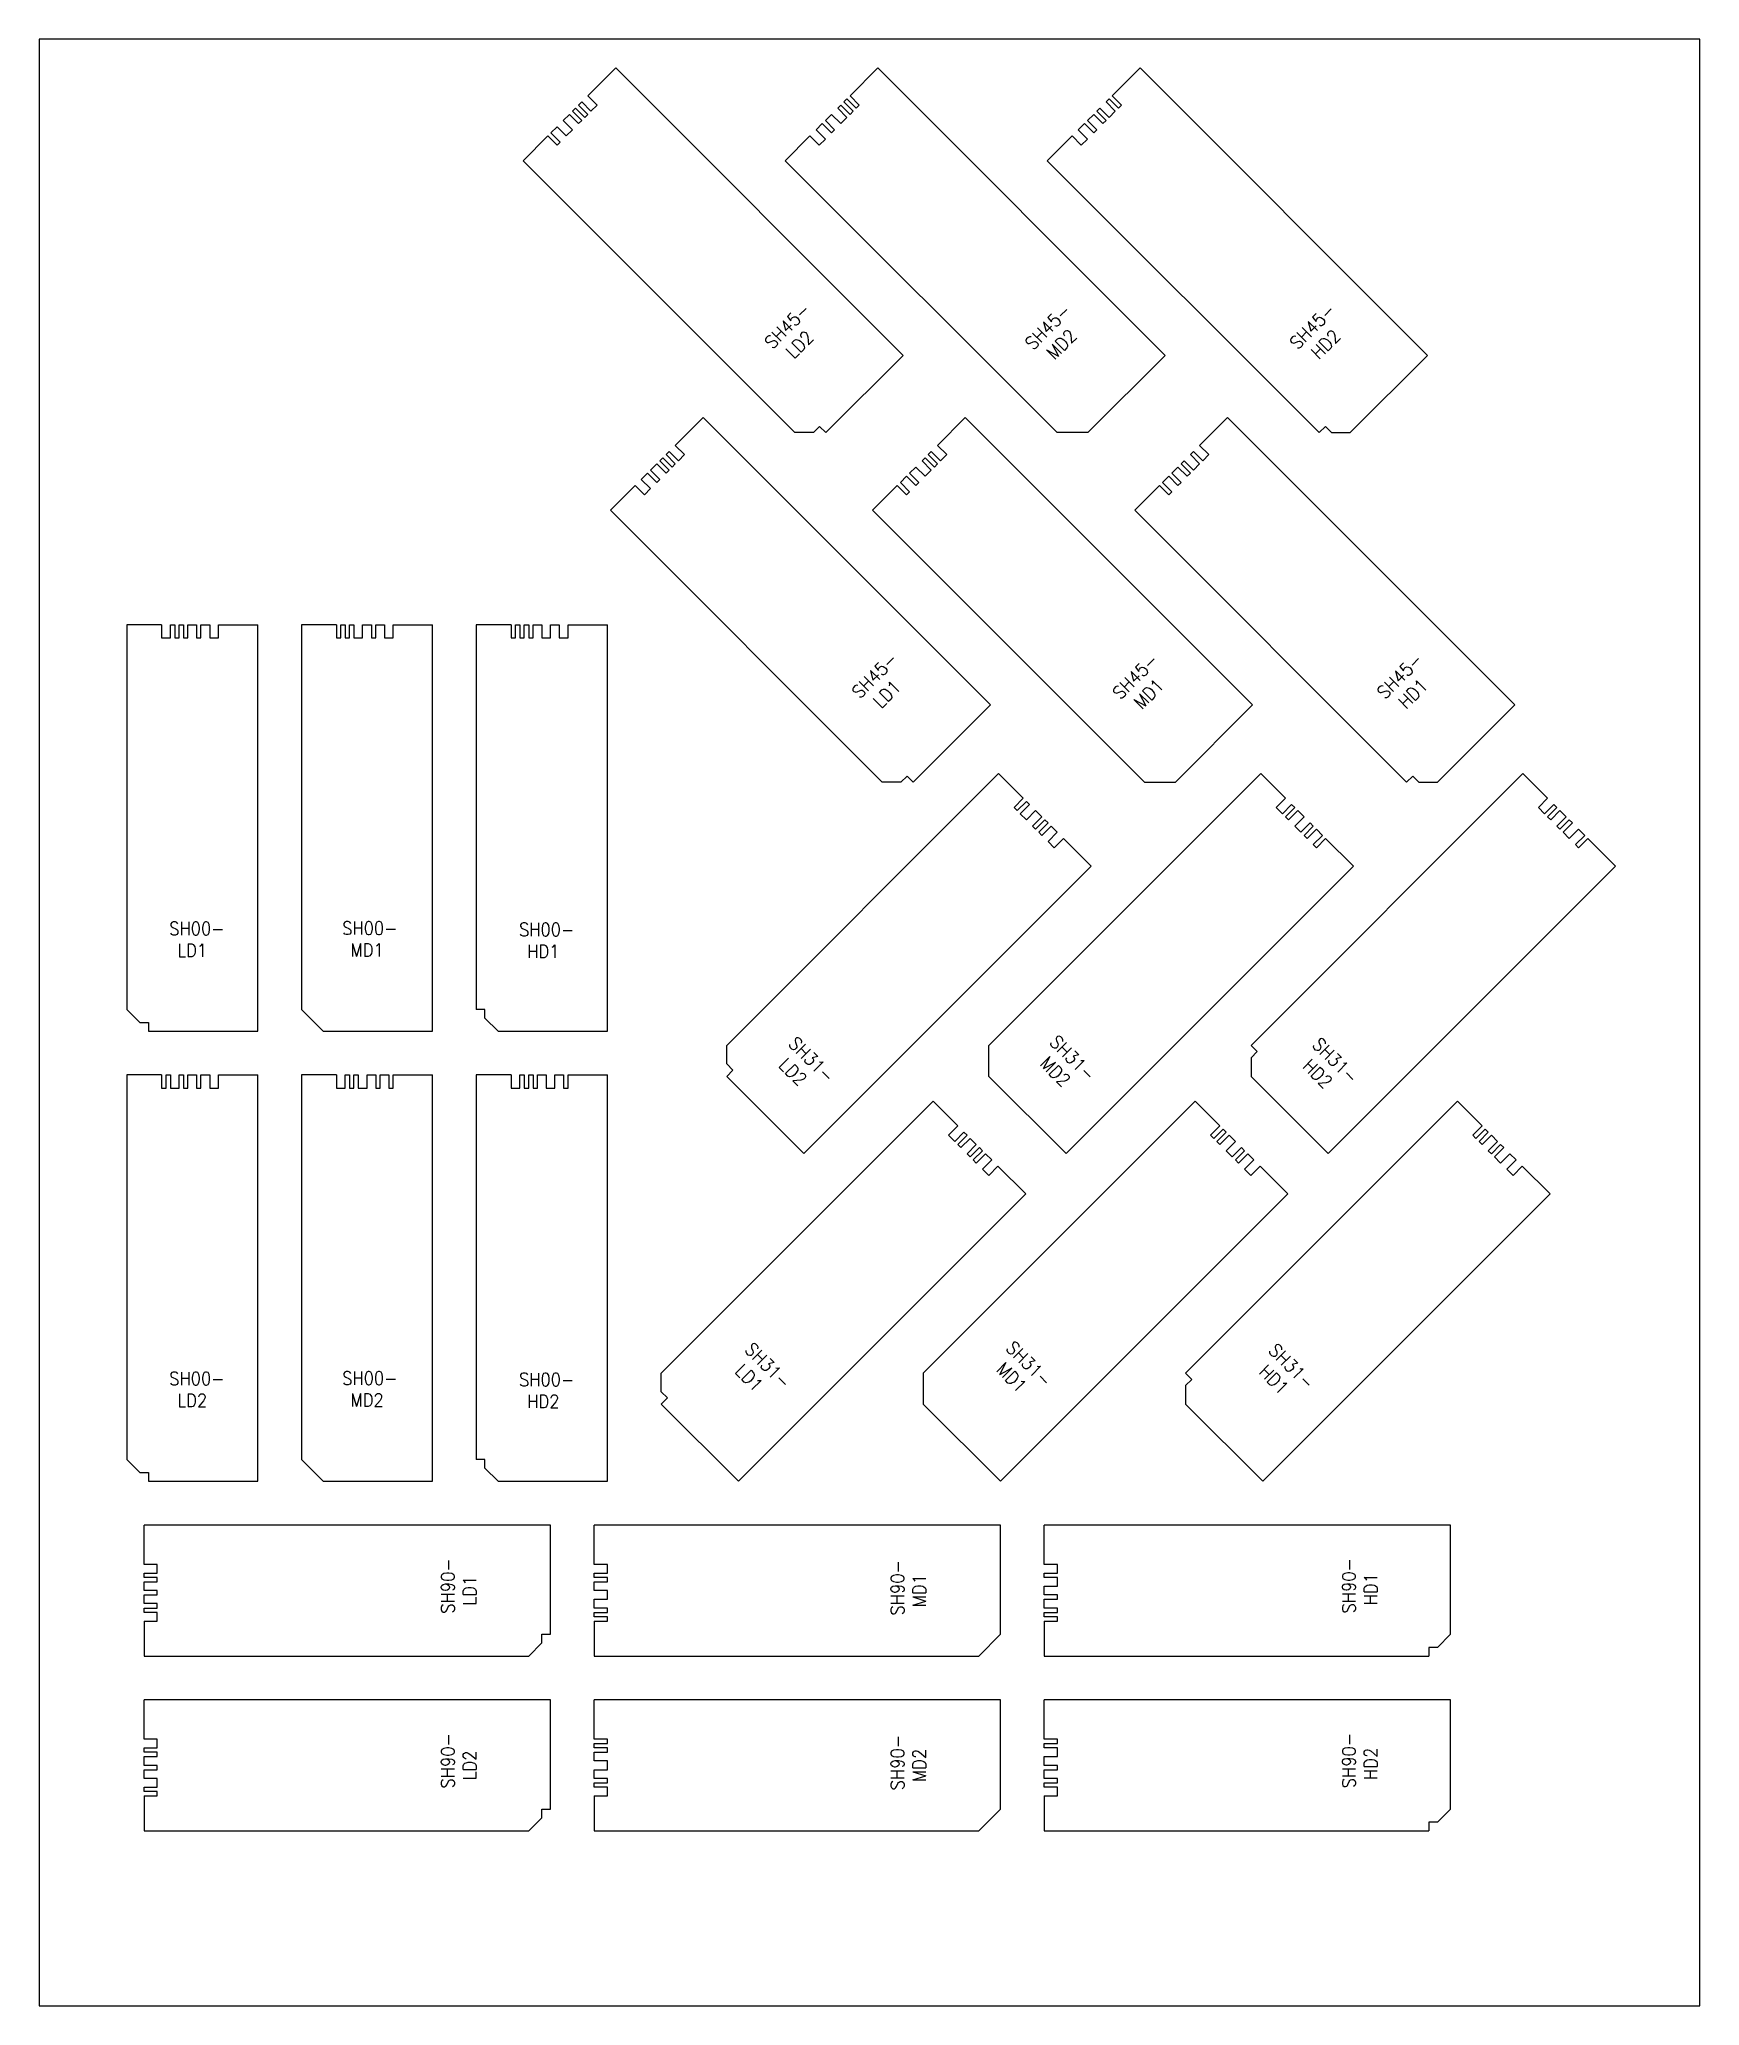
# Model space of a CAD drawing. Header units: millimetres. Extents: x 0 to 380, y 0 to 450.
import ezdxf

# ---------------------------------------------------------------- set-up
doc = ezdxf.new("R2010")
doc.units = ezdxf.units.MM
doc.layers.get('0').update_dxf_attribs({"lineweight": 25, "true_color": 0xffffff})
doc.styles.add('textstyle0', font='')
doc.styles.add('textstyle1', font='')
doc.styles.add('textstyle10', font='')
doc.styles.add('textstyle11', font='')
doc.styles.add('textstyle12', font='')
doc.styles.add('textstyle13', font='')
doc.styles.add('textstyle14', font='')
doc.styles.add('textstyle15', font='')
doc.styles.add('textstyle16', font='')
doc.styles.add('textstyle17', font='')
doc.styles.add('textstyle18', font='')
doc.styles.add('textstyle19', font='')
doc.styles.add('textstyle2', font='')
doc.styles.add('textstyle20', font='')
doc.styles.add('textstyle21', font='')
doc.styles.add('textstyle22', font='')
doc.styles.add('textstyle23', font='')
doc.styles.add('textstyle3', font='')
doc.styles.add('textstyle4', font='')
doc.styles.add('textstyle5', font='')
doc.styles.add('textstyle6', font='')
doc.styles.add('textstyle7', font='')
doc.styles.add('textstyle8', font='')
doc.styles.add('textstyle9', font='')
doc.styles.get('textstyle0').set_extended_font_data('Standard')
doc.styles.get('textstyle1').set_extended_font_data('Standard')
doc.styles.get('textstyle10').set_extended_font_data('Standard')
doc.styles.get('textstyle11').set_extended_font_data('Standard')
doc.styles.get('textstyle12').set_extended_font_data('Standard')
doc.styles.get('textstyle13').set_extended_font_data('Standard')
doc.styles.get('textstyle14').set_extended_font_data('Standard')
doc.styles.get('textstyle15').set_extended_font_data('Standard')
doc.styles.get('textstyle16').set_extended_font_data('Standard')
doc.styles.get('textstyle17').set_extended_font_data('Standard')
doc.styles.get('textstyle18').set_extended_font_data('Standard')
doc.styles.get('textstyle19').set_extended_font_data('Standard')
doc.styles.get('textstyle2').set_extended_font_data('Standard')
doc.styles.get('textstyle20').set_extended_font_data('Standard')
doc.styles.get('textstyle21').set_extended_font_data('Standard')
doc.styles.get('textstyle22').set_extended_font_data('Standard')
doc.styles.get('textstyle23').set_extended_font_data('Standard')
doc.styles.get('textstyle3').set_extended_font_data('Standard')
doc.styles.get('textstyle4').set_extended_font_data('Standard')
doc.styles.get('textstyle5').set_extended_font_data('Standard')
doc.styles.get('textstyle6').set_extended_font_data('Standard')
doc.styles.get('textstyle7').set_extended_font_data('Standard')
doc.styles.get('textstyle8').set_extended_font_data('Standard')
doc.styles.get('textstyle9').set_extended_font_data('Standard')

msp = doc.modelspace()

# ---------------------------------------------------------------- linework, layer by layer
for p, q in [((380, 450), (0, 450)), ((0, 450), (0, 0)), ((380, 0), (380, 450)), ((0, 0), (0, 0)), ((0, 0), (380, 0)), ((380, 0), (380, 0))]:
    msp.add_line(p, q)
at = {"color": 3, "true_color": 0x00ff00}
for p, q in [((125.55, 437.07), (131.92, 443.44)), ((197.68, 377.68), (131.92, 443.44)), ((185.55, 437.07), (191.92, 443.44)), ((257.68, 377.68), (191.92, 443.44)), ((245.55, 437.07), (251.92, 443.44)), ((317.68, 377.68), (251.92, 443.44)), ((116.36, 427.88), (110.7, 422.23)), ((176.36, 427.88), (170.7, 422.23)), ((236.36, 427.88), (230.7, 422.23)), ((110.7, 422.23), (172.93, 360)), ((170.7, 422.23), (232.93, 360)), ((230.7, 422.23), (292.93, 360)), ((180, 360), (197.68, 377.68)), ((240, 360), (257.68, 377.68)), ((300, 360), (317.68, 377.68)), ((145.55, 357.07), (151.92, 363.44)), ((217.68, 297.68), (151.92, 363.44)), ((177.17, 360), (172.93, 360)), ((177.17, 360), (178.59, 361.41)), ((178.59, 361.41), (180, 360)), ((205.55, 357.07), (211.92, 363.44)), ((277.68, 297.68), (211.92, 363.44)), ((240, 360), (232.93, 360)), ((265.55, 357.07), (271.92, 363.44)), ((337.68, 297.68), (271.92, 363.44)), ((294.34, 361.41), (292.93, 360)), ((295.76, 360), (294.34, 361.41)), ((295.76, 360), (300, 360)), ((136.36, 347.88), (130.7, 342.23)), ((196.36, 347.88), (190.7, 342.23)), ((256.36, 347.88), (250.7, 342.23)), ((130.7, 342.23), (192.93, 280)), ((190.7, 342.23), (252.93, 280)), ((250.7, 342.23), (312.93, 280)), ((28, 316), (20, 316)), ((20, 316), (20, 228)), ((41, 316), (50, 316)), ((50, 223), (50, 316)), ((68, 316), (60, 316)), ((60, 316), (60, 228)), ((81, 316), (90, 316)), ((90, 223), (90, 316)), ((108, 316), (100, 316)), ((100, 316), (100, 228)), ((121, 316), (130, 316)), ((130, 223), (130, 316)), ((200, 280), (217.68, 297.68)), ((260, 280), (277.68, 297.68)), ((320, 280), (337.68, 297.68)), ((219.55, 281.97), (157.32, 219.75)), ((197.17, 280), (192.93, 280)), ((197.17, 280), (198.59, 281.41)), ((198.59, 281.41), (200, 280)), ((279.55, 281.97), (217.32, 219.75)), ((225.2, 276.32), (219.55, 281.97)), ((252.93, 280), (260, 280)), ((339.55, 281.97), (277.32, 219.75)), ((285.2, 276.32), (279.55, 281.97)), ((314.34, 281.41), (312.93, 280)), ((315.76, 280), (314.34, 281.41)), ((315.76, 280), (320, 280)), ((345.2, 276.32), (339.55, 281.97)), ((234.4, 267.12), (240.76, 260.76)), ((294.4, 267.12), (300.76, 260.76)), ((354.4, 267.12), (360.76, 260.76)), ((175, 195), (240.76, 260.76)), ((235, 195), (300.76, 260.76)), ((295, 195), (360.76, 260.76)), ((23, 225), (20, 228)), ((60, 228), (65, 223)), ((102, 228), (100, 228)), ((102, 226), (102, 228)), ((102, 226), (105, 223)), ((23, 225), (25, 225)), ((25, 225), (25, 223)), ((25, 223), (50, 223)), ((65, 223), (90, 223)), ((105, 223), (130, 223)), ((157.32, 215.51), (157.32, 219.75)), ((217.32, 212.68), (217.32, 219.75)), ((278.74, 218.33), (277.32, 219.75)), ((277.32, 216.92), (278.74, 218.33)), ((277.32, 216.92), (277.32, 212.68)), ((28, 213), (20, 213)), ((20, 213), (20, 125)), ((41, 213), (50, 213)), ((50, 120), (50, 213)), ((60, 213), (60, 125)), ((68, 213), (60, 213)), ((81, 213), (90, 213)), ((90, 120), (90, 213)), ((108, 213), (100, 213)), ((100, 213), (100, 125)), ((121, 213), (130, 213)), ((130, 120), (130, 213)), ((157.32, 215.51), (158.74, 214.09)), ((158.74, 214.09), (157.32, 212.68)), ((157.32, 212.68), (175, 195)), ((217.32, 212.68), (235, 195)), ((277.32, 212.68), (295, 195)), ((204.55, 206.97), (142.32, 144.75)), ((264.55, 206.97), (202.32, 144.75)), ((210.2, 201.32), (204.55, 206.97)), ((324.55, 206.97), (262.32, 144.75)), ((270.2, 201.32), (264.55, 206.97)), ((330.2, 201.32), (324.55, 206.97)), ((219.4, 192.12), (225.76, 185.76)), ((279.4, 192.12), (285.76, 185.76)), ((339.4, 192.12), (345.76, 185.76)), ((160, 120), (225.76, 185.76)), ((220, 120), (285.76, 185.76)), ((280, 120), (345.76, 185.76)), ((142.32, 140.51), (142.32, 144.75)), ((202.32, 144.75), (202.32, 137.68)), ((263.74, 143.33), (262.32, 144.75)), ((142.32, 140.51), (143.74, 139.09)), ((262.32, 141.92), (263.74, 143.33)), ((262.32, 141.92), (262.32, 137.68)), ((143.74, 139.09), (142.32, 137.68)), ((142.32, 137.68), (160, 120)), ((202.32, 137.68), (220, 120)), ((262.32, 137.68), (280, 120)), ((23, 122), (20, 125)), ((23, 122), (25, 122)), ((25, 122), (25, 120)), ((65, 120), (60, 125)), ((102, 125), (100, 125)), ((102, 123), (102, 125)), ((102, 123), (105, 120)), ((25, 120), (50, 120)), ((65, 120), (90, 120)), ((105, 120), (130, 120)), ((24, 101), (24, 110)), ((117, 110), (24, 110)), ((117, 85), (117, 110)), ((127, 101), (127, 110)), ((220, 110), (127, 110)), ((220, 85), (220, 110)), ((230, 101), (230, 110)), ((323, 110), (230, 110)), ((323, 85), (323, 110)), ((24, 88), (24, 80)), ((127, 88), (127, 80)), ((230, 88), (230, 80)), ((115, 83), (112, 80)), ((115, 83), (115, 85)), ((115, 85), (117, 85)), ((215, 80), (220, 85)), ((320, 82), (318, 82)), ((318, 82), (318, 80)), ((320, 82), (323, 85)), ((24, 80), (112, 80)), ((127, 80), (215, 80)), ((230, 80), (318, 80)), ((117, 70), (24, 70)), ((24, 61), (24, 70)), ((117, 45), (117, 70)), ((127, 61), (127, 70)), ((220, 70), (127, 70)), ((220, 45), (220, 70)), ((230, 61), (230, 70)), ((323, 70), (230, 70)), ((323, 45), (323, 70)), ((24, 48), (24, 40)), ((127, 48), (127, 40)), ((230, 48), (230, 40)), ((320, 42), (323, 45)), ((115, 43), (112, 40)), ((115, 43), (115, 45)), ((115, 45), (117, 45)), ((220, 45), (215, 40)), ((320, 42), (318, 42)), ((318, 42), (318, 40)), ((24, 40), (112, 40)), ((127, 40), (215, 40)), ((230, 40), (318, 40))]:
    msp.add_line(p, q, dxfattribs=at)
at = {"color": 5, "true_color": 0x0000ff}
for p, q in [((127.67, 434.95), (125.55, 437.07)), ((187.67, 434.95), (185.55, 437.07)), ((247.67, 434.95), (245.55, 437.07)), ((119.9, 431.42), (121.31, 432.83)), ((121.31, 432.83), (123.43, 430.71)), ((122.02, 433.54), (122.72, 434.25)), ((124.14, 431.42), (122.02, 433.54)), ((122.72, 434.25), (124.85, 432.12)), ((123.43, 434.95), (124.14, 435.66)), ((125.55, 432.83), (123.43, 434.95)), ((124.14, 435.66), (126.26, 433.54)), ((124.85, 432.12), (125.55, 432.83)), ((126.26, 433.54), (127.67, 434.95)), ((179.9, 431.42), (181.31, 432.83)), ((181.31, 432.83), (183.43, 430.71)), ((182.72, 434.25), (183.43, 434.95)), ((184.85, 432.12), (182.72, 434.25)), ((183.43, 434.95), (185.55, 432.83)), ((183.43, 430.71), (184.85, 432.12)), ((184.14, 435.66), (184.85, 436.37)), ((186.26, 433.54), (184.14, 435.66)), ((184.85, 436.37), (186.97, 434.25)), ((185.55, 432.83), (186.26, 433.54)), ((186.97, 434.25), (187.67, 434.95)), ((239.9, 431.42), (241.31, 432.83)), ((241.31, 432.83), (243.43, 430.71)), ((242.02, 433.54), (242.72, 434.25)), ((244.14, 431.42), (242.02, 433.54)), ((242.72, 434.25), (244.85, 432.12)), ((244.14, 435.66), (244.85, 436.37)), ((246.26, 433.54), (244.14, 435.66)), ((244.85, 436.37), (246.97, 434.25)), ((244.85, 432.12), (246.26, 433.54)), ((246.97, 434.25), (247.67, 434.95)), ((116.36, 427.88), (118.48, 425.76)), ((117.07, 428.59), (118.48, 430)), ((119.19, 426.47), (117.07, 428.59)), ((118.48, 430), (120.6, 427.88)), ((122.02, 429.3), (119.9, 431.42)), ((120.6, 427.88), (122.02, 429.3)), ((123.43, 430.71), (124.14, 431.42)), ((176.36, 427.88), (178.48, 425.76)), ((177.77, 429.3), (179.19, 430.71)), ((179.9, 427.18), (177.77, 429.3)), ((179.19, 430.71), (181.31, 428.59)), ((182.02, 429.3), (179.9, 431.42)), ((181.31, 428.59), (182.02, 429.3)), ((236.36, 427.88), (238.48, 425.76)), ((237.77, 429.3), (239.19, 430.71)), ((239.9, 427.18), (237.77, 429.3)), ((239.19, 430.71), (241.31, 428.59)), ((242.02, 429.3), (239.9, 431.42)), ((241.31, 428.59), (242.02, 429.3)), ((243.43, 430.71), (244.14, 431.42)), ((118.48, 425.76), (119.19, 426.47)), ((178.48, 425.76), (179.9, 427.18)), ((238.48, 425.76), (239.9, 427.18)), ((143.43, 354.95), (144.14, 355.66)), ((144.14, 355.66), (146.26, 353.54)), ((147.67, 354.95), (145.55, 357.07)), ((203.43, 354.95), (204.14, 355.66)), ((204.14, 355.66), (206.26, 353.54)), ((207.67, 354.95), (205.55, 357.07)), ((263.43, 354.95), (264.14, 355.66)), ((264.14, 355.66), (266.26, 353.54)), ((267.67, 354.95), (265.55, 357.07)), ((139.9, 351.42), (141.31, 352.83)), ((142.02, 349.3), (139.9, 351.42)), ((141.31, 352.83), (143.43, 350.71)), ((142.02, 353.54), (142.72, 354.25)), ((144.14, 351.42), (142.02, 353.54)), ((142.72, 354.25), (144.85, 352.12)), ((145.55, 352.83), (143.43, 354.95)), ((143.43, 350.71), (144.14, 351.42)), ((144.85, 352.12), (145.55, 352.83)), ((146.26, 353.54), (147.67, 354.95)), ((199.19, 350.71), (200.6, 352.12)), ((200.6, 352.12), (202.72, 350)), ((202.02, 353.54), (202.72, 354.25)), ((204.14, 351.42), (202.02, 353.54)), ((202.72, 354.25), (204.85, 352.12)), ((202.72, 350), (204.14, 351.42)), ((205.55, 352.83), (203.43, 354.95)), ((204.85, 352.12), (205.55, 352.83)), ((206.26, 353.54), (207.67, 354.95)), ((259.19, 350.71), (260.6, 352.12)), ((260.6, 352.12), (262.72, 350)), ((261.31, 352.83), (262.02, 353.54)), ((263.43, 350.71), (261.31, 352.83)), ((262.02, 353.54), (264.14, 351.42)), ((265.55, 352.83), (263.43, 354.95)), ((264.14, 351.42), (265.55, 352.83)), ((266.26, 353.54), (267.67, 354.95)), ((136.36, 347.88), (138.48, 345.76)), ((137.77, 349.3), (139.19, 350.71)), ((139.9, 347.18), (137.77, 349.3)), ((138.48, 345.76), (139.9, 347.18)), ((139.19, 350.71), (141.31, 348.59)), ((141.31, 348.59), (142.02, 349.3)), ((196.36, 347.88), (198.48, 345.76)), ((197.07, 348.59), (198.48, 350)), ((199.19, 346.47), (197.07, 348.59)), ((198.48, 350), (200.6, 347.88)), ((201.31, 348.59), (199.19, 350.71)), ((200.6, 347.88), (201.31, 348.59)), ((256.36, 347.88), (258.48, 345.76)), ((257.07, 348.59), (258.48, 350)), ((259.19, 346.47), (257.07, 348.59)), ((258.48, 350), (260.6, 347.88)), ((261.31, 348.59), (259.19, 350.71)), ((260.6, 347.88), (261.31, 348.59)), ((262.72, 350), (263.43, 350.71)), ((198.48, 345.76), (199.19, 346.47)), ((258.48, 345.76), (259.19, 346.47)), ((28, 316), (28, 313)), ((30, 313), (30, 316)), ((30, 316), (31, 316)), ((31, 316), (31, 313)), ((32, 313), (32, 316)), ((32, 316), (33, 316)), ((33, 316), (33, 313)), ((34, 313), (34, 316)), ((34, 316), (36, 316)), ((36, 316), (36, 313)), ((37, 313), (37, 316)), ((37, 316), (39, 316)), ((39, 316), (39, 313)), ((41, 313), (41, 316)), ((68, 316), (68, 313)), ((69, 313), (69, 316)), ((69, 316), (70, 316)), ((70, 316), (70, 313)), ((71, 313), (71, 316)), ((71, 316), (72, 316)), ((72, 316), (72, 313)), ((74, 313), (74, 316)), ((74, 316), (76, 316)), ((76, 316), (76, 313)), ((77, 313), (77, 316)), ((77, 316), (79, 316)), ((79, 316), (79, 313)), ((81, 313), (81, 316)), ((108, 316), (108, 313)), ((109, 313), (109, 316)), ((109, 316), (110, 316)), ((110, 316), (110, 313)), ((111, 313), (111, 316)), ((111, 316), (112, 316)), ((112, 316), (112, 313)), ((113, 313), (113, 316)), ((113, 316), (115, 316)), ((115, 316), (115, 313)), ((117, 313), (117, 316)), ((117, 316), (119, 316)), ((119, 316), (119, 313)), ((121, 313), (121, 316)), ((28, 313), (30, 313)), ((31, 313), (32, 313)), ((33, 313), (34, 313)), ((36, 313), (37, 313)), ((39, 313), (41, 313)), ((68, 313), (69, 313)), ((70, 313), (71, 313)), ((72, 313), (74, 313)), ((76, 313), (77, 313)), ((79, 313), (81, 313)), ((108, 313), (109, 313)), ((110, 313), (111, 313)), ((112, 313), (113, 313)), ((115, 313), (117, 313)), ((119, 313), (121, 313)), ((225.2, 276.32), (223.08, 274.2)), ((223.79, 273.49), (225.91, 275.61)), ((226.62, 274.9), (224.5, 272.78)), ((225.91, 275.61), (226.62, 274.9)), ((285.2, 276.32), (283.08, 274.2)), ((284.5, 272.78), (286.62, 274.9)), ((286.62, 274.9), (287.33, 274.2)), ((345.2, 276.32), (343.08, 274.2)), ((344.5, 272.78), (346.62, 274.9)), ((346.62, 274.9), (347.33, 274.2)), ((223.08, 274.2), (223.79, 273.49)), ((224.5, 272.78), (225.91, 271.37)), ((225.91, 271.37), (228.03, 273.49)), ((229.45, 272.07), (227.33, 269.95)), ((228.03, 273.49), (229.45, 272.07)), ((228.03, 269.25), (230.15, 271.37)), ((230.86, 270.66), (228.74, 268.54)), ((230.15, 271.37), (230.86, 270.66)), ((283.08, 274.2), (284.5, 272.78)), ((287.33, 274.2), (285.2, 272.07)), ((285.2, 272.07), (285.91, 271.37)), ((285.91, 271.37), (288.03, 273.49)), ((289.45, 272.07), (287.33, 269.95)), ((288.03, 273.49), (289.45, 272.07)), ((288.74, 268.54), (290.86, 270.66)), ((290.86, 270.66), (291.57, 269.95)), ((343.08, 274.2), (344.5, 272.78)), ((347.33, 274.2), (345.2, 272.07)), ((345.2, 272.07), (345.91, 271.37)), ((345.91, 271.37), (348.03, 273.49)), ((349.45, 272.07), (347.33, 269.95)), ((348.03, 273.49), (349.45, 272.07)), ((348.03, 269.25), (350.15, 271.37)), ((350.86, 270.66), (348.74, 268.54)), ((350.15, 271.37), (350.86, 270.66)), ((227.33, 269.95), (228.03, 269.25)), ((228.74, 268.54), (229.45, 267.83)), ((229.45, 267.83), (231.57, 269.95)), ((232.98, 268.54), (230.86, 266.42)), ((230.86, 266.42), (232.28, 265)), ((231.57, 269.95), (232.98, 268.54)), ((232.28, 265), (234.4, 267.12)), ((287.33, 269.95), (288.74, 268.54)), ((291.57, 269.95), (289.45, 267.83)), ((289.45, 267.83), (290.15, 267.12)), ((290.15, 267.12), (292.28, 269.25)), ((293.69, 267.83), (291.57, 265.71)), ((291.57, 265.71), (292.28, 265)), ((292.28, 269.25), (293.69, 267.83)), ((292.28, 265), (294.4, 267.12)), ((347.33, 269.95), (348.03, 269.25)), ((348.74, 268.54), (350.15, 267.12)), ((350.15, 267.12), (352.28, 269.25)), ((353.69, 267.83), (351.57, 265.71)), ((351.57, 265.71), (352.28, 265)), ((352.28, 269.25), (353.69, 267.83)), ((352.28, 265), (354.4, 267.12)), ((28, 213), (28, 210)), ((29, 210), (29, 213)), ((29, 213), (30, 213)), ((30, 213), (30, 210)), ((32, 210), (32, 213)), ((32, 213), (33, 213)), ((33, 213), (33, 210)), ((34, 210), (34, 213)), ((34, 213), (36, 213)), ((36, 213), (36, 210)), ((37, 210), (37, 213)), ((37, 213), (39, 213)), ((39, 213), (39, 210)), ((41, 210), (41, 213)), ((68, 213), (68, 210)), ((70, 210), (70, 213)), ((70, 213), (71, 213)), ((71, 213), (71, 210)), ((72, 210), (72, 213)), ((72, 213), (73, 213)), ((73, 213), (73, 210)), ((75, 210), (75, 213)), ((75, 213), (77, 213)), ((77, 213), (77, 210)), ((78, 210), (78, 213)), ((78, 213), (80, 213)), ((80, 213), (80, 210)), ((81, 210), (81, 213)), ((108, 213), (108, 210)), ((110, 210), (110, 213)), ((110, 213), (111, 213)), ((111, 213), (111, 210)), ((112, 210), (112, 213)), ((112, 213), (113, 213)), ((113, 213), (113, 210)), ((114, 213), (116, 213)), ((114, 210), (114, 213)), ((116, 213), (116, 210)), ((118, 210), (118, 213)), ((118, 213), (120, 213)), ((120, 213), (120, 210)), ((121, 210), (121, 213)), ((28, 210), (29, 210)), ((30, 210), (32, 210)), ((33, 210), (34, 210)), ((36, 210), (37, 210)), ((39, 210), (41, 210)), ((68, 210), (70, 210)), ((71, 210), (72, 210)), ((73, 210), (75, 210)), ((77, 210), (78, 210)), ((80, 210), (81, 210)), ((108, 210), (110, 210)), ((111, 210), (112, 210)), ((113, 210), (114, 210)), ((116, 210), (118, 210)), ((120, 210), (121, 210)), ((210.2, 201.32), (208.08, 199.2)), ((208.08, 199.2), (209.5, 197.78)), ((209.5, 197.78), (211.62, 199.9)), ((212.33, 199.2), (210.2, 197.07)), ((210.91, 196.37), (213.03, 198.49)), ((211.62, 199.9), (212.33, 199.2)), ((213.03, 198.49), (214.45, 197.07)), ((270.2, 201.32), (268.08, 199.2)), ((268.08, 199.2), (268.79, 198.49)), ((268.79, 198.49), (270.91, 200.61)), ((271.62, 199.9), (269.5, 197.78)), ((270.2, 197.07), (272.33, 199.2)), ((270.91, 200.61), (271.62, 199.9)), ((272.33, 199.2), (273.74, 197.78)), ((330.2, 201.32), (328.08, 199.2)), ((328.08, 199.2), (328.79, 198.49)), ((328.79, 198.49), (330.91, 200.61)), ((331.62, 199.9), (329.5, 197.78)), ((330.2, 197.07), (332.33, 199.2)), ((330.91, 200.61), (331.62, 199.9)), ((332.33, 199.2), (333.74, 197.78)), ((210.2, 197.07), (210.91, 196.37)), ((214.45, 197.07), (212.33, 194.95)), ((212.33, 194.95), (213.03, 194.25)), ((213.03, 194.25), (215.15, 196.37)), ((215.86, 195.66), (213.74, 193.54)), ((213.74, 193.54), (214.45, 192.83)), ((214.45, 192.83), (216.57, 194.95)), ((215.15, 196.37), (215.86, 195.66)), ((217.98, 193.54), (215.86, 191.42)), ((216.57, 194.95), (217.98, 193.54)), ((269.5, 197.78), (270.2, 197.07)), ((273.74, 197.78), (271.62, 195.66)), ((271.62, 195.66), (273.03, 194.25)), ((273.03, 194.25), (275.15, 196.37)), ((275.86, 195.66), (273.74, 193.54)), ((273.74, 193.54), (274.45, 192.83)), ((274.45, 192.83), (276.57, 194.95)), ((275.15, 196.37), (275.86, 195.66)), ((277.98, 193.54), (275.86, 191.42)), ((276.57, 194.95), (277.98, 193.54)), ((329.5, 197.78), (330.2, 197.07)), ((333.74, 197.78), (331.62, 195.66)), ((331.62, 195.66), (332.33, 194.95)), ((332.33, 194.95), (334.45, 197.07)), ((335.15, 196.37), (333.03, 194.25)), ((333.03, 194.25), (334.45, 192.83)), ((334.45, 197.07), (335.15, 196.37)), ((334.45, 192.83), (336.57, 194.95)), ((337.98, 193.54), (335.86, 191.42)), ((336.57, 194.95), (337.98, 193.54)), ((215.86, 191.42), (217.28, 190)), ((217.28, 190), (219.4, 192.12)), ((275.86, 191.42), (277.28, 190)), ((277.28, 190), (279.4, 192.12)), ((335.86, 191.42), (337.28, 190)), ((337.28, 190), (339.4, 192.12)), ((27, 101), (24, 101)), ((24, 98), (24, 99)), ((24, 99), (27, 99)), ((27, 99), (27, 101)), ((130, 101), (127, 101)), ((127, 98), (127, 99)), ((127, 99), (130, 99)), ((130, 99), (130, 101)), ((233, 101), (230, 101)), ((230, 98), (230, 99)), ((230, 99), (233, 99)), ((233, 99), (233, 101)), ((27, 98), (24, 98)), ((24, 95), (24, 97)), ((24, 97), (27, 97)), ((27, 95), (24, 95)), ((27, 97), (27, 98)), ((27, 94), (27, 95)), ((130, 98), (127, 98)), ((127, 97), (130, 97)), ((127, 95), (127, 97)), ((130, 95), (127, 95)), ((130, 97), (130, 98)), ((130, 93), (130, 95)), ((233, 98), (230, 98)), ((230, 94), (230, 96)), ((230, 96), (233, 96)), ((233, 96), (233, 98)), ((24, 92), (24, 94)), ((24, 94), (27, 94)), ((27, 92), (24, 92)), ((24, 90), (24, 91)), ((24, 91), (27, 91)), ((27, 90), (24, 90)), ((27, 91), (27, 92)), ((27, 88), (27, 90)), ((127, 91), (127, 93)), ((127, 93), (130, 93)), ((130, 91), (127, 91)), ((127, 89), (127, 90)), ((127, 90), (130, 90)), ((130, 90), (130, 91)), ((233, 94), (230, 94)), ((230, 91), (230, 93)), ((230, 93), (233, 93)), ((233, 91), (230, 91)), ((230, 90), (233, 90)), ((233, 93), (233, 94)), ((233, 90), (233, 91)), ((24, 88), (27, 88)), ((130, 89), (127, 89)), ((127, 88), (130, 88)), ((130, 88), (130, 89)), ((230, 89), (230, 90)), ((233, 89), (230, 89)), ((230, 88), (233, 88)), ((233, 88), (233, 89)), ((27, 61), (24, 61)), ((24, 58), (24, 59)), ((24, 59), (27, 59)), ((27, 59), (27, 61)), ((130, 61), (127, 61)), ((127, 59), (127, 60)), ((127, 60), (130, 60)), ((130, 59), (127, 59)), ((130, 60), (130, 61)), ((130, 58), (130, 59)), ((233, 61), (230, 61)), ((230, 59), (230, 60)), ((230, 60), (233, 60)), ((233, 59), (230, 59)), ((233, 60), (233, 61)), ((233, 57), (233, 59)), ((27, 58), (24, 58)), ((24, 55), (24, 57)), ((24, 57), (27, 57)), ((27, 55), (24, 55)), ((27, 57), (27, 58)), ((27, 54), (27, 55)), ((127, 56), (127, 58)), ((127, 58), (130, 58)), ((130, 56), (127, 56)), ((130, 54), (130, 56)), ((230, 55), (230, 57)), ((230, 57), (233, 57)), ((233, 55), (230, 55)), ((230, 52), (230, 54)), ((230, 54), (233, 54)), ((233, 54), (233, 55)), ((24, 52), (24, 54)), ((24, 54), (27, 54)), ((27, 52), (24, 52)), ((24, 49), (24, 50)), ((24, 50), (27, 50)), ((27, 50), (27, 52)), ((127, 52), (127, 54)), ((127, 54), (130, 54)), ((130, 52), (127, 52)), ((127, 50), (127, 51)), ((127, 51), (130, 51)), ((130, 50), (127, 50)), ((130, 51), (130, 52)), ((130, 48), (130, 50)), ((233, 52), (230, 52)), ((230, 50), (230, 51)), ((230, 51), (233, 51)), ((233, 50), (230, 50)), ((233, 51), (233, 52)), ((233, 48), (233, 50)), ((27, 49), (24, 49)), ((24, 48), (27, 48)), ((27, 48), (27, 49)), ((127, 48), (130, 48)), ((230, 48), (233, 48))]:
    msp.add_line(p, q, dxfattribs=at)

# ---------------------------------------------------------------- texts
at = {"char_height": 3, "attachment_point": 7}
for s, insert, rotation, style in [('SH45-\\P LD2', (171.31, 375.37), 45, 'textstyle1'), ('SH45-\\P MD2', (230.96, 375.14), 45, 'textstyle15'), ('SH45-\\P HD2', (291.51, 375.24), 45, 'textstyle3'), ('SH45-\\P LD1', (191.31, 295.37), 45, 'textstyle2'), ('SH45-\\P MD1', (250.96, 295.14), 45, 'textstyle17'), ('SH45-\\P HD1', (311.51, 295.24), 45, 'textstyle4'), ('SH31-\\P LD2', (167.7, 216.36), 315, 'textstyle10'), ('SH31-\\P MD2', (227.46, 216.72), 315, 'textstyle19'), ('SH31-\\P HD2', (287.57, 216.16), 315, 'textstyle16'), ('SH31-\\P MD1', (217.46, 146.72), 315, 'textstyle11'), ('SH90-\\P LD1', (99.99, 89.73), 90, 'textstyle22'), ('SH90-\\P MD1', (202.9, 89.31), 90, 'textstyle23'), ('SH90-\\P HD1', (306.22, 89.78), 90, 'textstyle14'), ('SH90-\\P LD2', (99.99, 49.73), 90, 'textstyle0'), ('SH90-\\P MD2', (202.9, 49.31), 90, 'textstyle5'), ('SH90-\\P HD2', (306.22, 49.78), 90, 'textstyle13')]:
    msp.add_mtext(s, dxfattribs=dict(at, insert=insert, rotation=rotation, style=style))
for s, insert, style in [('SH00-\\P LD1', (29.73, 240.01), 'textstyle8'), ('SH00-\\P MD1', (69.31, 240.1), 'textstyle6'), ('SH00-\\P HD1', (109.78, 239.78), 'textstyle9')]:
    msp.add_mtext(s, dxfattribs=dict(at, insert=insert, style=style))
at = {"color": 7, "true_color": 0xffffff, "char_height": 3, "attachment_point": 7, "rotation": 315}
for s, insert, style in [('SH31-\\P LD1', (157.7, 146.36), 'textstyle12'), ('SH31-\\P HD1', (277.57, 146.16), 'textstyle18')]:
    msp.add_mtext(s, dxfattribs=dict(at, insert=insert, style=style))
at = {"color": 7, "true_color": 0xffffff, "char_height": 3, "attachment_point": 7}
for s, insert, style in [('SH00-\\P LD2', (29.73, 137.01), 'textstyle21'), ('SH00-\\P MD2', (69.31, 137.1), 'textstyle7'), ('SH00-\\P HD2', (109.78, 136.78), 'textstyle20')]:
    msp.add_mtext(s, dxfattribs=dict(at, insert=insert, style=style))

doc.saveas('drawing.dxf')
